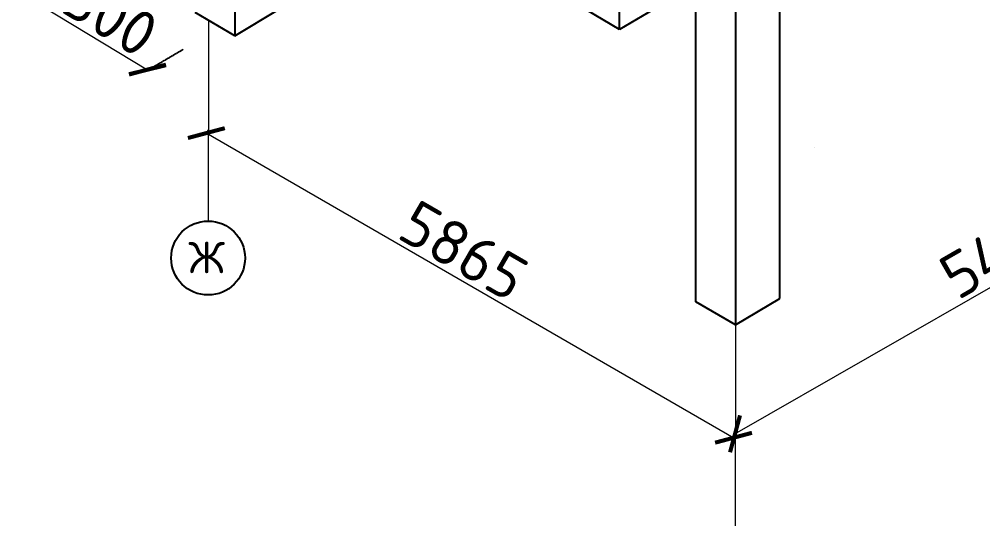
# Model space of a CAD drawing. Header units: millimetres. Extents: x 5763 to 12018931, y 39842 to 3600577.
# Drawn here: x 489504 to 505563, y 135287 to 143728 of the extents above; entities that cross this region are included whole.
import ezdxf

# ---------------------------------------------------------------- set-up
doc = ezdxf.new("R2010")
doc.units = ezdxf.units.MM
doc.linetypes.add('DASHED2', pattern=[9.525, 6.35, -3.175])
doc.layers.add('LINES', color=7, linetype='Continuous')
doc.layers.add('тонкая', color=7, linetype='Continuous', lineweight=20)
doc.styles.add('ISOCPEUR', font='isocpeur.ttf')

# ---------------------------------------------------------------- blocks, each defined once
blk = doc.blocks.new('_ArchTick')
at = {"color": 0, "linetype": 'ByBlock', "const_width": 0.15}
blk.add_lwpolyline([(-0.5, -0.5), (0.5, 0.5)], dxfattribs=at)

msp = doc.modelspace()

# ---------------------------------------------------------------- linework, layer by layer
at = {"lineweight": 25}
msp.add_circle((492651.89852, 139748.30057), 616.09224, dxfattribs=at)
at = {"layer": 'LINES'}
for p, q in [((521915.27567, 156711.45197), (499507.49221, 143559.31373)), ((499507.49221, 143559.31373), (489504.02813, 149490.235)), ((493097.71257, 147359.58712), (493097.71257, 143453.41561)), ((502180.00459, 139076.27282), (502180.00459, 145127.93172)), ((501443.52948, 144695.66128), (501443.52948, 138632.85853)), ((500779.89746, 139020.02447), (500779.89746, 144289.06538)), ((493097.71257, 143453.41561), (493834.18768, 143896.8299)), ((499507.49221, 143559.31373), (499507.49221, 143947.31549)), ((493097.71257, 143453.41561), (492434.08055, 143840.58156)), ((493097.71257, 143453.41561), (493097.71257, 143453.41561)), ((501443.52948, 138632.85853), (502180.00459, 139076.27282)), ((501443.52948, 138632.85853), (500779.89746, 139020.02447)), ((501443.52948, 138632.85853), (501443.52948, 138632.85853))]:
    msp.add_line(p, q, dxfattribs=at)
at = {"layer": 'LINES', "linetype": 'DASHED2'}
msp.add_line((491631.69039, 142871.48423), (492242.73168, 143231.58177), dxfattribs=at)
at = {"layer": 'тонкая', "ltscale": 10}
for p, q in [((489615.54177, 144112.52296), (491643.51699, 142885.23221)), ((492657.09309, 143710.47503), (492657.09309, 141889.78657)), ((491632.81515, 142873.43292), (491642.88627, 142890.88148)), ((491632.85533, 142873.40917), (491641.88235, 142888.32542)), ((501432.13141, 136816.95568), (510574.48267, 142064.10753)), ((492620.35055, 141832.20212), (501411.98188, 136751.58352)), ((492655.96729, 141887.83847), (492622.04738, 141829.14259)), ((492651.89852, 141889.79029), (492651.89852, 140364.39282)), ((502757.75189, 141586.63973), (502757.9798, 141586.25172)), ((501443.52948, 138632.85853), (501443.52948, 136812.17008)), ((501442.40369, 136810.22198), (501408.48378, 136751.5261)), ((501437.21491, 136814.12523), (501433.83731, 136820.01017)), ((501438.33491, 136812.17379), (501438.33491, 135286.77632))]:
    msp.add_line(p, q, dxfattribs=at)

# ---------------------------------------------------------------- block references
for p, xscale, yscale, zscale, rotation in [((491640.95039, 142886.78546), 450, 450, 450, 328.8184979725407), ((491641.98646, 142889.32253), 450.0000000000001, 450.0000000000001, 450.0000000000001, 150.0069362704825), ((492622.94801, 141830.70107), 450.0000000000006, 450.0000000000006, 450.0000000000006, 149.9767009225766), ((501434.73332, 136818.44902), 449.9999999999999, 449.9999999999999, 449.9999999999999, 209.8531945039379), ((501409.38441, 136753.08458), 450, 450, 450, 329.9767009225766)]:
    msp.add_blockref('_ArchTick', p, dxfattribs=dict(at, xscale=xscale, yscale=yscale, zscale=zscale, rotation=rotation))

# ---------------------------------------------------------------- texts
at = {"color": 5, "style": 'ISOCPEUR'}
msp.add_text('Ж', height=525, dxfattribs=at).set_placement((492323.52095, 139494.82945))
at = {"layer": 'тонкая', "ltscale": 10, "char_height": 750, "attachment_point": 5, "style": 'ISOCPEUR'}
for s, insert, rotation in [('\\A1;2300', (490813.5341, 143913.51038), 328.818497973), ('\\A1;5865', (496912.05814, 139871.79341), 329.976700923), ('\\A1;5440', (505908.11979, 139904.74934), 29.853194504)]:
    msp.add_mtext(s, dxfattribs=dict(at, insert=insert, rotation=rotation))

doc.saveas('drawing.dxf')
